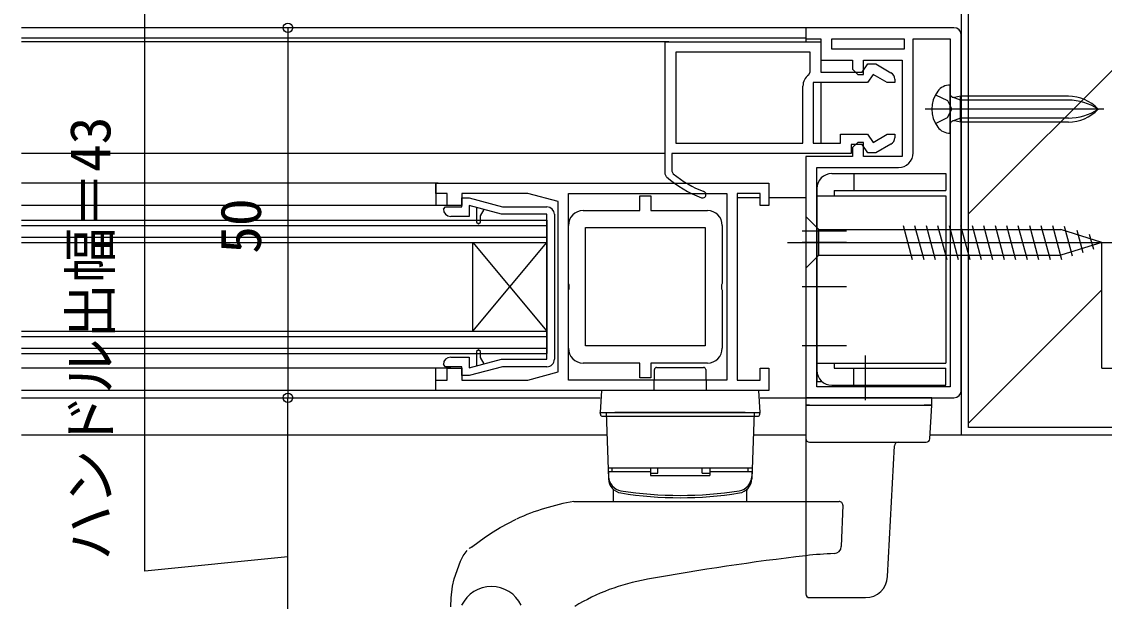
# Model space of a CAD drawing. Units: millimetres, scale not verified. Extents: x -438 to 438, y -464 to 465.
# Drawn here: x 163 to 309.3, y -301.7 to -223.4 of the extents above; entities that cross this region are included whole.
import ezdxf
from ezdxf.enums import TextEntityAlignment as Align

# ---------------------------------------------------------------- set-up
doc = ezdxf.new("R2010")
doc.units = ezdxf.units.MM
doc.header["$LTSCALE"] = 4
for name, color, linetype in [('0-2_YKK_11', 7, 'Continuous'), ('0-4_YKK_12', 2, 'Continuous'), ('0-5_YKK_13', 4, 'Continuous'), ('0-7_YKK_D', 6, 'Continuous'), ('0-9_YSS_K', 3, 'Continuous'), ('0-A_YSS_KE', 3, 'Continuous')]:
    doc.layers.add(name, color=color, linetype=linetype)
doc.styles.add('ＭＳ ゴシック', font='')
doc.styles.get('ＭＳ ゴシック').set_extended_font_data('MS Gothic')

msp = doc.modelspace()

# ---------------------------------------------------------------- linework, layer by layer
at = {"layer": '0-2_YKK_11'}
for p, q in [((289.99, -273.2), (289.99, -225.2)), ((234.99, -249.4), (234.99, -269))]:
    msp.add_line(p, q, dxfattribs=at)
for points in [[(288.99, -224.2), (268.99, -224.2), (268.99, -225.7), (270.99, -225.7), (270.99, -228.6), (275.29, -228.6), (275.29, -229.8), (275.99, -230.5), (276.79, -230.5), (276.79, -228.6), (281.99, -228.6), (281.99, -241.6), (276.79, -241.6), (276.79, -239.7), (275.99, -239.7), (275.29, -240.4), (275.29, -241.6), (268.99, -241.6), (268.99, -274.2), (288.99, -274.2)], [(250.16, -244.351), (249.99, -243.976), (249.99, -226.1), (270.99, -226.1), (270.99, -230.2), (276.59, -230.2), (277.361, -229.1), (278.453, -229.1), (280.49, -230.276)], [(288.49, -225.7), (288.49, -272.7), (270.49, -272.7), (270.49, -243.1), (275.29, -243.1), (281.49, -243.1)], [(283.49, -241.1), (283.49, -225.7), (288.49, -225.7)], [(269.59, -227.5), (251.39, -227.5), (251.39, -239.8), (268.59, -239.8), (268.59, -232.1)], [(269.382, -230.556), (269.59, -230.15), (269.59, -227.5)], [(280.99, -231.142), (280.99, -231.6), (279.983, -231.6), (278.086, -230.504), (277.319, -231.6), (269.99, -231.6), (269.99, -239.8), (273.69, -239.8), (273.69, -238.6), (277.319, -238.6), (278.086, -239.695), (279.983, -238.6), (280.99, -238.6), (280.99, -239.057)], [(280.49, -239.923), (278.453, -241.1), (277.361, -241.1), (276.59, -240), (275.09, -240), (275.09, -241.2)], [(275.09, -241.2), (250.89, -241.2), (250.89, -243.562), (251.071, -243.947)], [(219.99, -248.7), (220.29, -248.4), (222.49, -248.4), (222.49, -247.2), (223.49, -247.2), (227.968, -248.4), (233.99, -248.4)], [(238.89, -248.9), (246.54, -248.9), (246.54, -246.9), (248.04, -246.9), (248.04, -248.9), (255.69, -248.9)], [(220.99, -268.7), (223.49, -268.7), (223.49, -270.164), (227.837, -269), (233.99, -269), (233.99, -249.4), (227.837, -249.4), (223.49, -248.235), (223.49, -249.7), (220.99, -249.7)], [(236.89, -267.5), (236.89, -259.658), (237.01, -259.475), (237.01, -258.925), (236.89, -258.741), (236.89, -250.9)], [(257.69, -250.9), (257.69, -258.741), (257.57, -258.925), (257.57, -259.475), (257.69, -259.658), (257.69, -267.5)], [(233.99, -270), (227.969, -270), (223.49, -271.2), (222.49, -271.2), (222.49, -270), (220.29, -270), (219.99, -269.7)], [(255.69, -269.5), (248.04, -269.5), (248.04, -271.5), (246.54, -271.5), (246.54, -269.5), (238.89, -269.5)]]:
    msp.add_lwpolyline(points, dxfattribs=at)
for points in [[(272.49, -225.7), (282.29, -225.7), (282.29, -227.1), (272.49, -227.1)], [(263.99, -273.2), (218.99, -273.2), (218.99, -271.8), (220.49, -271.8), (220.49, -270.2), (222.49, -270.2), (222.49, -271.8), (231.385, -271.8), (235.49, -270.7), (235.49, -247.7), (231.385, -246.6), (222.49, -246.6), (222.49, -248.2), (220.49, -248.2), (220.49, -246.6), (218.99, -246.6), (218.99, -245.2), (263.99, -245.2), (263.99, -248.2), (262.79, -248.2), (262.79, -246.6), (259.69, -246.6), (259.69, -262.959), (259.69, -271.8), (262.79, -271.8), (262.79, -270.2), (263.99, -270.2)], [(236.89, -271.8), (236.89, -246.6), (258.29, -246.6), (258.29, -263.078), (258.29, -271.8)], [(224.49, -248.503), (224.49, -250.45), (224.752, -250.699), (224.99, -250.45), (224.99, -249.637), (225.49, -248.771)], [(239.19, -251.2), (255.39, -251.2), (255.39, -267.2), (239.19, -267.2)], [(224.49, -267.95), (224.49, -269.897), (225.49, -269.629), (224.99, -268.763), (224.99, -267.95), (224.735, -267.7)]]:
    msp.add_lwpolyline(points, close=True, dxfattribs=at)
for centre, radius, start, end in [((288.99, -225.2), 1, 0.00001, 89.99999), ((270.49, -232.1), 1.9, 125.68531, 179.99999), ((279.99, -231.142), 1, 360, 60.00002), ((279.99, -239.057), 1, 299.99998, 0), ((281.49, -241.1), 2, 270.00001, 359.99999), ((260.08, -233.1), 15, 228.5951, 249.7334), ((260.08, -233.1), 14.1, 230.28516, 249.73341), ((255.04, -246.75), 0.45, 249.73339, 69.73341), ((220.99, -248.7), 1, 179.99955, 269.99781), ((233.99, -249.4), 1, 0.00044, 90.00042), ((238.89, -250.9), 2, 90.00001, 179.99999), ((255.69, -250.9), 2, 0.00001, 89.99999), ((238.89, -267.5), 2, 180.00001, 269.99999), ((255.69, -267.5), 2, 270.00001, 359.99999), ((220.99, -269.7), 1, 90.00001, 179.99999), ((233.99, -269), 1, 270.00001, 0.00091), ((288.99, -273.2), 1, 270.00001, 359.99999)]:
    msp.add_arc(centre, radius, start, end, dxfattribs=at)
at = {"layer": '0-4_YKK_12'}
for p, q in [((268.99, -224.2), (162.992, -224.2)), ((268.99, -224.2), (268.989, -226.1)), ((268.99, -225.6), (162.992, -225.6)), ((250.47, -226.1), (162.992, -226.101)), ((270.99, -231.6), (270.989, -239.8)), ((249.99, -241.2), (162.992, -241.2)), ((219.29, -245.2), (162.992, -245.2)), ((218.99, -245.2), (218.99, -248.2)), ((262.79, -247.2), (259.69, -247.2)), ((268.99, -247.2), (263.99, -247.2)), ((220.99, -248.2), (162.992, -248.2)), ((162.992, -250.2), (233.99, -250.2)), ((233.99, -250.2), (233.99, -268.2)), ((162.992, -250.9), (233.99, -250.9)), ((162.992, -252.5), (233.99, -252.5)), ((162.992, -253.2), (233.99, -253.2)), ((223.99, -265.2), (233.99, -253.2)), ((162.992, -265.2), (233.99, -265.2)), ((162.992, -265.9), (233.99, -265.9)), ((162.992, -267.5), (233.99, -267.5)), ((162.992, -268.2), (233.99, -268.2)), ((220.99, -270.2), (162.992, -270.202)), ((218.99, -273.2), (218.99, -270.2)), ((219.29, -273.2), (162.992, -273.2)), ((162.992, -274.2), (241.19, -274.2)), ((262.79, -274.2), (268.99, -274.2)), ((162.992, -279.199), (242.095, -279.199)), ((261.885, -279.199), (268.99, -279.199)), ((285.781, -279.199), (289.99, -279.199))]:
    msp.add_line(p, q, dxfattribs=at)
msp.add_lwpolyline([(223.99, -265.2), (223.99, -253.2), (233.99, -265.2)], dxfattribs=at)
at = {"layer": '0-5_YKK_13'}
for p, q in [((289.89, -233.982), (288.818, -233.59)), ((289.89, -233.454), (289.086, -233.611)), ((304.465, -233.454), (289.89, -233.454)), ((289.89, -236.946), (289.89, -233.454)), ((304.465, -233.982), (289.89, -233.982)), ((309.269, -235.2), (285.116, -235.2)), ((289.89, -236.417), (288.818, -236.81)), ((289.89, -236.946), (289.086, -236.789)), ((304.465, -236.417), (289.89, -236.417)), ((304.465, -236.946), (289.89, -236.946)), ((288.49, -238.45), (288.49, -237.279)), ((275.49, -243.9), (275.49, -246.2)), ((270.49, -245.9), (270.49, -272)), ((270.49, -246.9), (287.89, -246.9)), ((272.79, -246.2), (272.79, -246.9)), ((272.79, -246.2), (287.89, -246.2)), ((287.89, -246.9), (287.89, -269.5)), ((268.99, -249.7), (270.74, -251.45)), ((270.74, -251.45), (303.44, -251.45)), ((282.129, -250.9), (283.362, -255.5)), ((283.682, -250.9), (284.914, -255.5)), ((285.235, -250.9), (286.467, -255.5)), ((286.788, -250.9), (288.02, -255.5)), ((288.341, -250.9), (289.573, -255.5)), ((289.894, -250.9), (291.126, -255.5)), ((291.446, -250.9), (292.679, -255.5)), ((292.999, -250.9), (294.232, -255.5)), ((294.552, -250.9), (295.785, -255.5)), ((296.105, -250.9), (297.338, -255.5)), ((297.658, -250.9), (298.891, -255.5)), ((299.211, -250.9), (300.444, -255.5)), ((300.764, -250.9), (301.997, -255.5)), ((302.317, -250.9), (303.549, -255.5)), ((308.99, -253.2), (303.44, -251.45)), ((303.902, -251.019), (304.979, -255.041)), ((305.598, -251.553), (306.411, -254.589)), ((274.49, -251.7), (268.49, -251.7)), ((307.294, -252.088), (307.843, -254.138)), ((266.49, -253.2), (311.49, -253.2)), ((274.49, -253.2), (268.49, -253.2)), ((308.99, -253.2), (303.44, -254.95)), ((308.99, -253.2), (303.44, -254.95)), ((270.74, -254.95), (303.44, -254.95)), ((274.49, -259.2), (268.49, -259.2)), ((274.49, -267.2), (268.49, -267.2)), ((276.99, -268.5), (276.99, -274.5)), ((248.49, -273.2), (248.515, -270.397)), ((248.815, -270.1), (255.166, -270.1)), ((255.466, -270.397), (255.49, -273.2)), ((270.49, -269.5), (287.89, -269.5)), ((275.49, -272.5), (275.49, -270.2)), ((270.49, -272), (271.167, -272)), ((241.374, -273.2), (241.19, -276.2)), ((243.37, -273.2), (241.374, -273.2)), ((260.61, -273.2), (243.37, -273.2)), ((241.19, -276.2), (243.188, -276.2)), ((241.21, -276.426), (241.19, -276.2)), ((241.99, -276.2), (242.303, -285.156)), ((241.99, -276.2), (261.99, -276.2)), ((260.792, -276.2), (243.188, -276.2)), ((260.792, -276.2), (262.79, -276.2)), ((261.99, -276.2), (261.677, -285.156)), ((262.77, -276.426), (262.79, -276.2)), ((268.99, -275.2), (268.99, -279.7)), ((269.49, -275.2), (268.99, -275.2)), ((269.49, -275.2), (284.992, -275.2)), ((241.509, -276.7), (243.19, -276.7)), ((243.19, -276.7), (260.79, -276.7)), ((244.731, -276.705), (244.732, -276.7)), ((259.249, -276.7), (259.249, -276.705)), ((260.79, -276.7), (262.472, -276.7)), ((269.49, -280.2), (284.754, -280.2)), ((280.039, -298.357), (280.965, -280.674)), ((284.754, -280.2), (285.254, -280.2)), ((261.728, -283.7), (242.252, -283.7)), ((242.79, -284.2), (242.79, -283.7)), ((247.99, -283.7), (242.79, -283.7)), ((248.99, -284.38), (248.99, -283.7)), ((254.99, -284.38), (254.99, -283.7)), ((255.99, -283.7), (255.99, -284.7)), ((261.191, -283.7), (255.99, -283.7)), ((261.191, -284.2), (261.191, -283.7)), ((247.99, -284.2), (242.292, -284.2)), ((242.292, -284.2), (242.315, -284.846)), ((247.99, -284.38), (248.99, -284.38)), ((254.99, -284.38), (255.99, -284.38)), ((261.688, -284.2), (255.99, -284.2)), ((261.688, -284.2), (261.666, -284.846)), ((242.99, -288.2), (242.99, -286.706)), ((260.99, -288.2), (260.99, -286.706)), ((237.627, -288.2), (273.472, -288.2)), ((273.972, -288.717), (273.778, -294.274)), ((247.601, -298.709), (247.389, -298.75)), ((268.99, -300.678), (268.99, -300.7)), ((269.49, -301.2), (276.165, -301.2)), ((276.165, -301.2), (277.043, -301.2))]:
    msp.add_line(p, q, dxfattribs=at)
for points in [[(288.49, -237.279), (288.49, -233.12), (288.49, -231.95)], [(286.498, -233.25), (288.127, -234.055), (288.735, -235.2)], [(286.498, -237.15), (288.127, -236.345), (288.735, -235.2)], [(272.49, -243.9), (287.89, -243.9), (287.89, -246.2)], [(268.99, -249.7), (268.99, -256.7), (270.74, -254.95), (270.74, -251.45)], [(272.49, -272.5), (287.89, -272.5), (287.89, -270.2)], [(272.79, -269.5), (272.79, -270.2), (287.89, -270.2)], [(262.79, -276.2), (262.607, -273.2), (260.61, -273.2)], [(285.753, -279.726), (285.99, -275.2), (284.992, -275.2)], [(268.99, -279.7), (268.99, -280.647), (268.99, -298.331), (268.99, -300.678)], [(247.99, -283.7), (247.99, -284.7), (255.99, -284.7)], [(223.782, -294.377), (225.68, -292.969), (226.713, -292.293), (227.686, -291.715), (229.842, -290.592)], [(220.99, -302.425), (221.03, -301.223), (221.239, -299.629), (221.465, -298.643), (222.296, -296.289), (222.683, -295.532), (223.208, -294.835)], [(223.782, -294.377), (223.745, -294.397), (223.692, -294.43), (223.637, -294.461), (223.578, -294.5), (223.529, -294.529), (223.483, -294.56)]]:
    msp.add_lwpolyline(points, dxfattribs=at)
msp.add_lwpolyline([(268.99, -275.2), (285.99, -275.2), (285.99, -274.2), (268.99, -274.2)], close=True, dxfattribs=at)
for centre, radius, start, end in [((288.478, -234.05), 2.1, 89.66036, 142.75222), ((289.99, -235.2), 4, 142.75222, 217.24778), ((288.99, -233.12), 0.5, 180, 281.05172), ((304.465, -238.967), 5.513, 43.10467, 90), ((304.465, -241.245), 7.263, 56.3423, 90), ((304.465, -231.432), 5.513, 270, 316.89533), ((304.465, -229.154), 7.263, 270, 303.6577), ((288.99, -237.279), 0.5, 78.94828, 180), ((288.478, -236.35), 2.1, 217.24889, 270.33651), ((272.49, -245.9), 2, 90, 180), ((248.815, -270.4), 0.3, 90, 179.5), ((255.166, -270.4), 0.3, 0.5, 90), ((272.49, -270.5), 2, 180, 270), ((241.509, -276.4), 0.3, 185, 270), ((262.472, -276.4), 0.3, 270, 355), ((269.49, -279.7), 0.5, 180, 270), ((281.465, -280.7), 0.5, 90, 177), ((285.254, -279.7), 0.5, 270, 357), ((244.302, -285.086), 2, 182, 260.87872), ((244.314, -284.776), 2, 182, 260.89292), ((259.667, -284.776), 2, 279.10708, 358), ((259.679, -285.086), 2, 279.12128, 358), ((242.74, -286.706), 0.25, 0, 46.05064), ((251.99, -236.888), 50.5, 260.89292, 279.10708), ((261.24, -286.706), 0.25, 133.94936, 180), ((243.35, -320.7), 33, 99.98655, 114.10382), ((251.99, -237.2), 50.5, 260.87872, 279.12128), ((273.472, -288.7), 0.5, 358, 90), ((309.19, -640.2), 347, 96.65301, 100.22358), ((274.781, -345.2), 50, 92.24995, 96.65301), ((272.779, -294.239), 1, 272.24995, 358), ((277.043, -298.2), 3, 270, 357), ((226.49, -304.207), 4.5, 26.48104, 153.51896), ((252.28, -326.32), 28, 100.06111, 121.25004), ((269.49, -300.7), 0.5, 180, 270)]:
    msp.add_arc(centre, radius, start, end, dxfattribs=at)
at = {"layer": '0-7_YKK_D'}
for p in [(198.99, -224.2), (198.99, -317.2)]:
    msp.add_line(p, (198.99, -274.2), dxfattribs=at)
msp.add_lwpolyline([(198.99, -295.7), (179.628, -297.644), (179.628, -212.167)], dxfattribs=at)
for centre in [(198.99, -224.2), (198.99, -274.2), (198.99, -274.2)]:
    msp.add_circle(centre, 0.637, dxfattribs=at)
at = {"layer": '0-9_YSS_K'}
for p, q in [((290.99, -278.199), (290.99, -210.2)), ((313.99, -226.347), (290.99, -249.347)), ((308.99, -253.199), (313.99, -253.199)), ((308.99, -270.199), (308.99, -253.199)), ((308.99, -259.631), (290.99, -277.631)), ((308.99, -270.199), (313.99, -270.199)), ((313.99, -278.199), (290.99, -278.199))]:
    msp.add_line(p, q, dxfattribs=at)
at = {"layer": '0-A_YSS_KE'}
for p, q in [((289.99, -209.2), (289.99, -279.199)), ((289.99, -279.199), (314.99, -279.199))]:
    msp.add_line(p, q, dxfattribs=at)

# ---------------------------------------------------------------- texts
at = {"layer": '0-7_YKK_D', "style": 'ＭＳ ゴシック'}
for s, p in [('ハンドル出幅＝43', (176.648, -296.198)), ('50', (196.99, -254.739))]:
    msp.add_text(s, height=5.499, rotation=90, dxfattribs=at).set_placement(p, align=Align.BOTTOM_LEFT)

doc.saveas('drawing.dxf')
